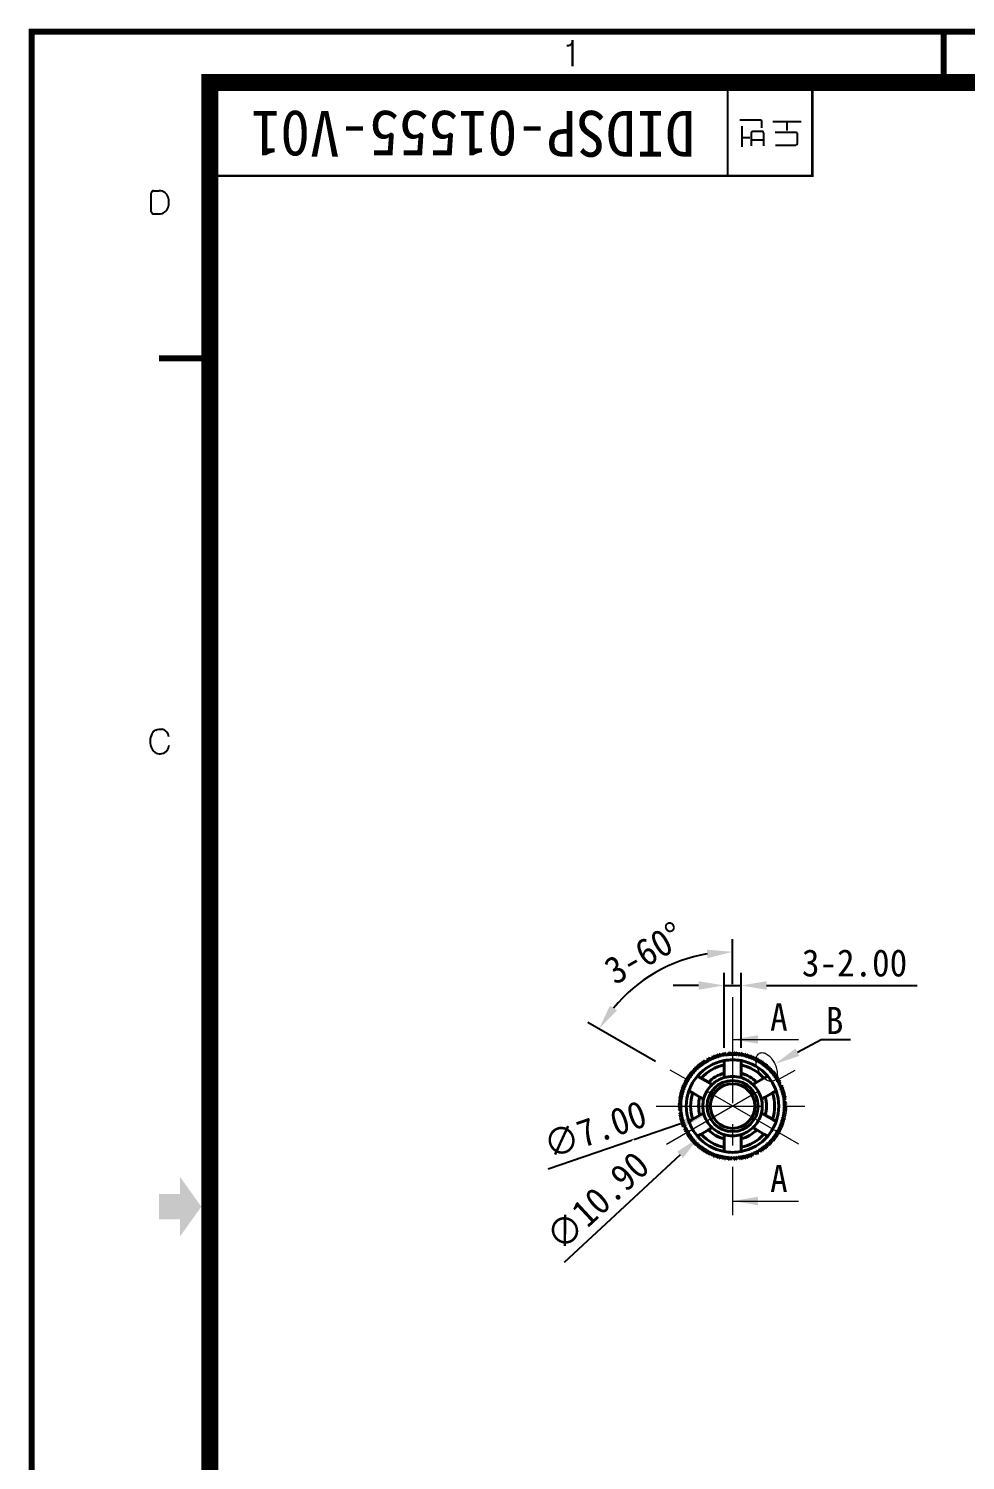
# Model space of a CAD drawing. Header units: millimetres. Extents: x 20 to 420, y 20 to 297.
# Drawn here: x 19.6 to 130, y 128.6 to 297.4 of the extents above; entities that cross this region are included whole.
import ezdxf
from ezdxf import colors
from ezdxf.entities.mleader import LeaderData, LeaderLine
from ezdxf.math import Vec2, Vec3

# ---------------------------------------------------------------- set-up
doc = ezdxf.new("R2010")
doc.units = ezdxf.units.MM
doc.header["$LTSCALE"] = 10
doc.header["$MEASUREMENT"] = 0
doc.linetypes.add('CENTER', pattern=[2, 1.25, -0.25, 0.25, -0.25])
doc.linetypes.add('PHANTOM', pattern=[12.7, 6.35, -1.27, 1.27, -1.27, 1.27, -1.27])
doc.layers.get('0').update_dxf_attribs({"color": 6})
doc.layers.add('0 @ 1', color=6, linetype='Continuous')
for name, color, linetype, lineweight in [('BREAK', 4, 'PHANTOM', 13), ('CENTER', 1, 'CENTER', 9), ('DIM', 2, 'Continuous', 9), ('OUTLINE', 3, 'Continuous', 40)]:
    doc.layers.add(name, color=color, linetype=linetype, lineweight=lineweight)
doc.styles.get("Standard").update_dxf_attribs({"font": '', "height": 3.2})
doc.styles.get('Standard').set_extended_font_data('GulimChe')
doc.dimstyles.new('척도 1배 - (x.xx)', dxfattribs={"dimtxt": 3.2, "dimasz": 3, "dimexe": 1.5, "dimexo": 1.5, "dimgap": 1, "dimtad": 1, "dimzin": 0, "dimdsep": 46, "dimtxsty": 'Standard', "dimcen": 0, "dimclrd": 2, "dimclre": 2, "dimclrt": 2, "dimadec": 0, "dimazin": 0, "dimtm": 1e-09, "dimtfac": 0.75, "dimtmove": 0, "dimatfit": 0, "dimfxl": 1, "dimtfill": 1, "dimtolj": 1, "dimtzin": 0, "dimarcsym": 0})

# ---------------------------------------------------------------- blocks, each defined once
blk = doc.blocks.new('A-3_규격도면_동인광학')
blk.add_hatch(color=256).paths.add_polyline_path([(15, 137), (17.5, 137), (17.5, 135), (20, 138.5), (17.5, 142), (17.5, 140), (15, 140)])
for p, q in [((63.07, 275.38), (63.32, 275.38)), ((63.73, 272.93), (63.73, 275.99)), ((63.73, 275.99), (63.73, 272.93)), ((82, 270), (82, 260)), ((85.87, 266.55), (83.48, 266.55)), ((83.73, 263.42), (83.73, 265.84)), ((84.81, 265.01), (84.81, 263.52)), ((86.07, 265.22), (84.99, 265.22)), ((86.06, 265.64), (86.06, 266.4)), ((86.28, 263.52), (86.28, 265.05)), ((90.69, 266.36), (87.36, 266.36)), ((90.02, 265.12), (87.64, 265.12)), ((89.03, 265.33), (89.03, 266.36)), ((84.63, 264.48), (83.73, 264.48)), ((86.28, 264.22), (84.81, 264.22)), ((87.68, 263.62), (90.05, 263.62)), ((90.27, 263.83), (90.27, 264.89)), ((14.35, 258.23), (15.04, 258.23)), ((14.11, 255.76), (14.11, 258)), ((16.18, 193.86), (16.14, 194.04))]:
    blk.add_line(p, q)
for points, const_width in [([(0, 0), (0, 277), (400, 277), (400, 0)], 0.7), ([(21, 6), (21, 271), (394, 271), (394, 6)], 2)]:
    blk.add_lwpolyline(points, close=True, dxfattribs=dict(const_width=const_width))
for points, const_width in [([(107.5, 277), (107.5, 270.33)], 0.7), ([(22, 260), (92, 260), (92, 270)], 0.3), ([(15, 238.5), (21.67, 238.5)], 0.7)]:
    blk.add_lwpolyline(points, dxfattribs=dict(const_width=const_width))
for centre, radius, start, end in [((63.32, 275.8), 0.418, 270, 351.8564), ((84.99, 265.04), 0.181, 90, 191.0214), ((85.9, 266.4), 0.157, 0, 104.5405), ((86.1, 265.05), 0.179, 0, 97.6654), ((90.04, 264.89), 0.23, 0, 93.1332), ((90.05, 263.83), 0.217, 270, 359.9617), ((14.35, 258), 0.234, 89.9627, 180), ((15.04, 257.12), 1.11, 18.7245, 90), ((14.3, 256.87), 1.88, 341.2755, 18.7245), ((14.35, 255.75), 0.241, 177.6028, 269.7704), ((14.69, 339.44), 83.93, 269.7704, 270.2296), ((15.02, 256.63), 1.12, 270.2296, 341.2755), ((15.89, 193.35), 1.93, 153.4408, 179.3877), ((15.03, 193.78), 0.968, 126.0964, 153.4408), ((14.92, 193.92), 0.786, 112.6651, 126.0964), ((15.21, 193.24), 1.52, 84.5855, 112.6651), ((15.27, 193.91), 0.857, 49.4232, 84.5855), ((15.2, 193.83), 0.962, 12.5369, 49.4232), ((15.94, 193.35), 1.97, 179.3877, 207.825), ((15.05, 192.88), 0.971, 207.825, 248.4845), ((14.87, 193.08), 1.36, 325.2032, 351.393), ((15.15, 193.14), 1.26, 248.4845, 279.0922), ((15.2, 192.85), 0.954, 279.0922, 325.2032)]:
    blk.add_arc(centre, radius, start, end)
blk = doc.blocks.new('*D164')
at = {"layer": 'Defpoints', "color": 0, "ltscale": 0.5, "transparency": 16777216}
for p in [(103.61, 184.57), (101.61, 175.71), (103.61, 175.71)]:
    blk.add_point(p, dxfattribs=at)
at = {"layer": 'DIM', "color": 2, "lineweight": -2, "ltscale": 0.5, "transparency": 16777216}
for p, q in [((101.61, 177.21), (101.61, 186.07)), ((103.61, 177.21), (103.61, 186.07)), ((98.61, 184.57), (95.61, 184.57)), ((101.61, 184.57), (103.61, 184.57)), ((106.61, 184.57), (124.37, 184.57))]:
    blk.add_line(p, q, dxfattribs=at)
at = {"layer": 'DIM', "color": 2, "ltscale": 0.5, "transparency": 16777216}
for points in [[(98.61, 185.07), (98.61, 184.07), (101.61, 184.57)], [(106.61, 185.07), (106.61, 184.07), (103.61, 184.57)]]:
    blk.add_solid(points, dxfattribs=at)
at = {"layer": 'DIM', "color": 2, "ltscale": 0.5, "transparency": 16777216, "insert": (116.99, 187.21), "char_height": 3.2, "attachment_point": 5, "bg_fill": 3, "box_fill_scale": 1.25, "bg_fill_color": 256, "bg_fill_true_color": 13158600, "bg_fill_transparency": 0}
blk.add_mtext('\\A1;3-2.00', dxfattribs=at)
blk = doc.blocks.new('*D165')
at = {"layer": 'Defpoints', "color": 0, "ltscale": 0.5, "transparency": 16777216}
for p in [(102.61, 183.21), (94.81, 174.85), (110.4, 165.85), (102.61, 157.5)]:
    blk.add_point(p, dxfattribs=at)
at = {"layer": 'DIM', "color": 2, "lineweight": -2, "ltscale": 0.5, "transparency": 16777216}
for p, q in [((102.61, 184.71), (102.61, 190.04)), ((93.52, 175.6), (85.56, 180.2))]:
    blk.add_line(p, q, dxfattribs=at)
blk.add_arc((102.61, 170.35), 18.18, 99.4631, 140.5369, dxfattribs=at)
at = {"layer": 'DIM', "color": 2, "ltscale": 0.5, "transparency": 16777216}
for points in [[(99.58, 188.79), (99.66, 187.79), (102.61, 188.54)], [(88.98, 181.63), (88.16, 182.2), (86.86, 179.45)]]:
    blk.add_solid(points, dxfattribs=at)
at = {"layer": 'DIM', "color": 2, "ltscale": 0.5, "transparency": 16777216, "insert": (92.2, 188.39), "char_height": 3.2, "attachment_point": 5, "rotation": 30, "bg_fill": 3, "box_fill_scale": 1.25, "bg_fill_color": 256, "bg_fill_true_color": 13158600, "bg_fill_transparency": 0}
blk.add_mtext('\\A1;3-60°', dxfattribs=at)
at = {"layer": 'Defpoints', "color": 0, "ltscale": 0.5, "transparency": 16777216}
blk.add_point((96.39, 187.44), dxfattribs=at)
blk = doc.blocks.new('*D166')
at = {"layer": 'Defpoints', "color": 0, "ltscale": 0.5, "transparency": 16777216}
for p in [(105.92, 171.49), (99.3, 169.22)]:
    blk.add_point(p, dxfattribs=at)
at = {"layer": 'DIM', "color": 2, "lineweight": -2, "ltscale": 0.5, "transparency": 16777216}
blk.add_line((96.46, 168.25), (80.89, 162.91), dxfattribs=at)
at = {"layer": 'DIM', "color": 2, "ltscale": 0.5, "transparency": 16777216}
blk.add_solid([(96.3, 168.72), (96.62, 167.77), (99.3, 169.22)], dxfattribs=at)
at = {"layer": 'DIM', "color": 2, "ltscale": 0.5, "transparency": 16777216, "insert": (86.4, 167.59), "char_height": 3.2, "attachment_point": 5, "rotation": 18.9193, "bg_fill": 3, "box_fill_scale": 1.25, "bg_fill_color": 256, "bg_fill_true_color": 13158600, "bg_fill_transparency": 0}
blk.add_mtext('\\A1;∅7.00', dxfattribs=at)
blk = doc.blocks.new('*D167')
at = {"layer": 'Defpoints', "color": 0, "ltscale": 0.5, "transparency": 16777216}
for p in [(106.6, 174.06), (98.62, 166.64)]:
    blk.add_point(p, dxfattribs=at)
at = {"layer": 'DIM', "color": 2, "lineweight": -2, "ltscale": 0.5, "transparency": 16777216}
blk.add_line((96.42, 164.6), (82.77, 151.92), dxfattribs=at)
at = {"layer": 'DIM', "color": 2, "ltscale": 0.5, "transparency": 16777216}
blk.add_solid([(96.08, 164.97), (96.76, 164.24), (98.62, 166.64)], dxfattribs=at)
at = {"layer": 'DIM', "color": 2, "ltscale": 0.5, "transparency": 16777216, "insert": (86.7, 159.17), "char_height": 3.2, "attachment_point": 5, "rotation": 42.8999, "bg_fill": 3, "box_fill_scale": 1.25, "bg_fill_color": 256, "bg_fill_true_color": 13158600, "bg_fill_transparency": 0}
blk.add_mtext('\\A1;∅10.90', dxfattribs=at)

msp = doc.modelspace()

# ---------------------------------------------------------------- linework, layer by layer
at = {"layer": 'CENTER'}
for p, q in [((102.609, 183.206), (102.609, 157.503)), ((110.403, 165.854), (94.814, 174.854)), ((94.814, 165.854), (110.403, 174.854)), ((93.609, 170.354), (111.609, 170.354))]:
    msp.add_line(p, q, dxfattribs=at)
at = {"layer": 'DIM', "color": 2, "ltscale": 0.5}
for p, q in [((102.609, 178.206), (110.373, 178.206)), ((102.609, 159.164), (110.373, 159.164))]:
    msp.add_line(p, q, dxfattribs=at)
for points in [[(105.609, 178.706), (105.609, 177.706), (102.609, 178.206)], [(105.609, 159.664), (105.609, 158.664), (102.609, 159.164)]]:
    msp.add_solid(points, dxfattribs=at)
at = {"layer": 'OUTLINE'}
for p, q in [((99.609, 175.551), (99.473, 175.587)), ((99.645, 175.686), (99.609, 175.551)), ((100.168, 175.836), (100.037, 175.886)), ((100.218, 175.967), (100.168, 175.836)), ((100.755, 176.061), (100.63, 176.124)), ((100.818, 176.186), (100.755, 176.061)), ((101.361, 176.223), (101.244, 176.3)), ((101.438, 176.341), (101.361, 176.223)), ((101.981, 176.322), (101.872, 176.41)), ((102.07, 176.431), (101.981, 176.322)), ((102.609, 176.354), (102.509, 176.454)), ((102.708, 176.454), (102.609, 176.354)), ((103.236, 176.322), (103.148, 176.431)), ((103.345, 176.41), (103.236, 176.322)), ((103.856, 176.223), (103.78, 176.341)), ((103.974, 176.3), (103.856, 176.223)), ((104.463, 176.061), (104.399, 176.186)), ((104.588, 176.124), (104.463, 176.061)), ((105.049, 175.836), (104.999, 175.967)), ((105.18, 175.886), (105.049, 175.836)), ((105.609, 175.551), (105.572, 175.686)), ((105.744, 175.587), (105.609, 175.551)), ((97.755, 173.881), (97.616, 173.859)), ((97.733, 174.02), (97.755, 173.881)), ((98.15, 174.369), (98.01, 174.362)), ((98.142, 174.509), (98.15, 174.369)), ((98.594, 174.813), (98.454, 174.821)), ((98.601, 174.953), (98.594, 174.813)), ((99.082, 175.208), (98.943, 175.23)), ((99.104, 175.347), (99.082, 175.208)), ((101.609, 175.202), (101.609, 174.227)), ((103.609, 174.227), (103.609, 175.202)), ((106.135, 175.208), (106.113, 175.347)), ((106.274, 175.23), (106.135, 175.208)), ((106.623, 174.813), (106.616, 174.953)), ((106.764, 174.821), (106.623, 174.813)), ((107.068, 174.369), (107.075, 174.509)), ((107.208, 174.362), (107.068, 174.369)), ((107.463, 173.881), (107.485, 174.02)), ((107.601, 173.859), (107.463, 173.881)), ((96.902, 172.208), (96.777, 172.145)), ((96.839, 172.333), (96.902, 172.208)), ((97.127, 172.795), (96.996, 172.745)), ((97.077, 172.926), (97.127, 172.795)), ((97.412, 173.354), (97.277, 173.318)), ((97.376, 173.49), (97.412, 173.354)), ((99.755, 173.157), (98.91, 173.644)), ((106.307, 173.644), (105.463, 173.157)), ((107.805, 173.354), (107.841, 173.49)), ((107.94, 173.318), (107.805, 173.354)), ((108.09, 172.795), (108.14, 172.926)), ((108.221, 172.745), (108.09, 172.795)), ((108.315, 172.208), (108.379, 172.333)), ((108.44, 172.145), (108.315, 172.208)), ((96.509, 170.454), (96.609, 170.354)), ((96.642, 170.982), (96.532, 170.893)), ((96.553, 171.091), (96.642, 170.982)), ((96.74, 171.602), (96.622, 171.525)), ((96.663, 171.719), (96.74, 171.602)), ((97.91, 171.912), (98.755, 171.425)), ((106.463, 171.425), (107.307, 171.912)), ((108.478, 171.602), (108.554, 171.719)), ((108.595, 171.525), (108.478, 171.602)), ((108.576, 170.982), (108.664, 171.091)), ((108.685, 170.893), (108.576, 170.982)), ((108.609, 170.354), (108.708, 170.454)), ((96.609, 170.354), (96.509, 170.255)), ((96.532, 169.815), (96.642, 169.727)), ((96.642, 169.727), (96.553, 169.618)), ((96.622, 169.183), (96.74, 169.107)), ((96.74, 169.107), (96.663, 168.989)), ((98.755, 169.284), (97.91, 168.796)), ((107.307, 168.796), (106.463, 169.284)), ((108.478, 169.107), (108.595, 169.183)), ((108.554, 168.989), (108.478, 169.107)), ((108.576, 169.727), (108.685, 169.815)), ((108.664, 169.618), (108.576, 169.727)), ((108.708, 170.255), (108.609, 170.354)), ((96.777, 168.564), (96.902, 168.5)), ((96.902, 168.5), (96.839, 168.375)), ((96.996, 167.964), (97.127, 167.914)), ((97.127, 167.914), (97.077, 167.783)), ((97.277, 167.391), (97.412, 167.354)), ((97.412, 167.354), (97.376, 167.219)), ((98.91, 167.064), (99.755, 167.552)), ((105.463, 167.552), (106.307, 167.064)), ((107.805, 167.354), (107.94, 167.391)), ((107.841, 167.219), (107.805, 167.354)), ((108.09, 167.914), (108.221, 167.964)), ((108.14, 167.783), (108.09, 167.914)), ((108.315, 168.5), (108.44, 168.564)), ((108.379, 168.375), (108.315, 168.5)), ((97.616, 166.85), (97.755, 166.828)), ((97.755, 166.828), (97.733, 166.689)), ((98.01, 166.347), (98.15, 166.34)), ((98.15, 166.34), (98.142, 166.2)), ((98.454, 165.888), (98.594, 165.896)), ((98.594, 165.896), (98.601, 165.755)), ((98.943, 165.478), (99.082, 165.5)), ((99.082, 165.5), (99.104, 165.362)), ((101.609, 166.481), (101.609, 165.506)), ((103.609, 165.506), (103.609, 166.481)), ((106.113, 165.362), (106.135, 165.5)), ((106.135, 165.5), (106.274, 165.478)), ((106.616, 165.755), (106.623, 165.896)), ((106.623, 165.896), (106.764, 165.888)), ((107.068, 166.34), (107.208, 166.347)), ((107.075, 166.2), (107.068, 166.34)), ((107.463, 166.828), (107.601, 166.85)), ((107.485, 166.689), (107.463, 166.828)), ((99.473, 165.122), (99.609, 165.158)), ((99.609, 165.158), (99.645, 165.023)), ((100.037, 164.823), (100.168, 164.873)), ((100.168, 164.873), (100.218, 164.742)), ((100.63, 164.584), (100.755, 164.648)), ((100.755, 164.648), (100.818, 164.523)), ((101.244, 164.409), (101.361, 164.485)), ((101.361, 164.485), (101.438, 164.368)), ((101.872, 164.299), (101.981, 164.387)), ((101.981, 164.387), (102.07, 164.278)), ((102.509, 164.255), (102.609, 164.354)), ((102.609, 164.354), (102.708, 164.255)), ((103.148, 164.278), (103.236, 164.387)), ((103.236, 164.387), (103.345, 164.299)), ((103.78, 164.368), (103.856, 164.485)), ((103.856, 164.485), (103.974, 164.409)), ((104.399, 164.523), (104.463, 164.648)), ((104.463, 164.648), (104.588, 164.584)), ((104.999, 164.742), (105.049, 164.873)), ((105.049, 164.873), (105.18, 164.823)), ((105.572, 165.023), (105.609, 165.158)), ((105.609, 165.158), (105.744, 165.122))]:
    msp.add_line(p, q, dxfattribs=at)
for radius in [3, 2.625]:
    msp.add_circle((102.609, 170.354), radius, dxfattribs=at)
for radius, start, end in [(5.45, 100.57289, 139.42711), (6.1, 120.93174, 125.06826), (6.1, 114.93174, 119.06826), (6.1, 108.93174, 113.06826), (6.1, 102.93174, 107.06826), (6.1, 96.93174, 101.06826), (5.45, 79.42711, 100.57289), (6.1, 90.93174, 95.06826), (6.1, 84.93174, 89.06826), (6.1, 78.93174, 83.06826), (5.45, 40.57289, 79.42711), (6.1, 72.93174, 77.06826), (6.1, 66.93174, 71.06826), (6.1, 60.93174, 65.06826), (6.1, 54.93174, 59.06826), (6.1, 144.93174, 149.06826), (5.45, 139.42711, 160.57289), (6.1, 138.93174, 143.06826), (6.1, 132.93174, 137.06826), (6.1, 126.93174, 131.06826), (4.95, 101.65512, 138.34488), (4, 104.47751, 135.52249), (3.5, 73.39845, 106.60155), (4.95, 41.65512, 78.34488), (4, 44.47751, 75.52249), (6.1, 48.93174, 53.06826), (5.45, 19.42711, 40.57289), (6.1, 42.93174, 47.06826), (6.1, 36.93174, 41.06826), (6.1, 30.93174, 35.06826), (6.1, 162.93174, 167.06826), (6.1, 156.93174, 161.06826), (6.1, 150.93174, 155.06826), (5.45, 160.57289, 199.42711), (3.5, 133.39845, 166.60155), (3.5, 106.60155, 133.39845), (3.5, 46.60155, 73.39845), (3.5, 13.39845, 46.60155), (5.45, 340.57289, 19.42711), (6.1, 24.93174, 29.06826), (6.1, 18.93174, 23.06826), (6.1, 12.93174, 17.06826), (6.1, 174.93174, 179.06826), (6.1, 168.93174, 173.06826), (4.95, 161.65512, 198.34488), (4, 164.47751, 195.52249), (3.5, 166.60155, 193.39845), (3.5, 346.60155, 13.39845), (4, 344.47751, 15.52249), (4.95, 341.65512, 18.34488), (6.1, 6.93174, 11.06826), (6.1, 0.93174, 5.06826), (6.1, 180.93174, 185.06826), (6.1, 186.93174, 191.06826), (6.1, 192.93174, 197.06826), (3.5, 193.39845, 226.60155), (3.5, 313.39845, 346.60155), (6.1, 342.93174, 347.06826), (6.1, 348.93174, 353.06826), (6.1, 354.93174, 359.06826), (6.1, 198.93174, 203.06826), (6.1, 204.93174, 209.06826), (6.1, 210.93174, 215.06826), (5.45, 199.42711, 220.57289), (4, 224.47751, 255.52249), (3.5, 226.60155, 253.39845), (3.5, 286.60155, 313.39845), (4, 284.47751, 315.52249), (5.45, 319.42711, 340.57289), (6.1, 324.93174, 329.06826), (6.1, 330.93174, 335.06826), (6.1, 336.93174, 341.06826), (6.1, 216.93174, 221.06826), (6.1, 222.93174, 227.06826), (5.45, 220.57289, 259.42711), (6.1, 228.93174, 233.06826), (4.95, 221.65512, 258.34488), (3.5, 253.39845, 286.60155), (4.95, 281.65512, 318.34488), (5.45, 280.57289, 319.42711), (6.1, 306.93174, 311.06826), (6.1, 312.93174, 317.06826), (6.1, 318.93174, 323.06826), (6.1, 234.93174, 239.06826), (6.1, 240.93174, 245.06826), (6.1, 246.93174, 251.06826), (6.1, 252.93174, 257.06826), (6.1, 258.93174, 263.06826), (5.45, 259.42711, 280.57289), (6.1, 264.93174, 269.06826), (6.1, 270.93174, 275.06826), (6.1, 276.93174, 281.06826), (6.1, 282.93174, 287.06826), (6.1, 288.93174, 293.06826), (6.1, 294.93174, 299.06826), (6.1, 300.93174, 305.06826)]:
    msp.add_arc((102.609, 170.354), radius, start, end, dxfattribs=at)
for points in [[(99.155, 175.672), (99.138, 175.564), (99.121, 175.456), (99.104, 175.347)], [(99.473, 175.587), (99.367, 175.615), (99.261, 175.644), (99.155, 175.672)], [(99.73, 176.004), (99.702, 175.899), (99.674, 175.793), (99.645, 175.686)], [(100.037, 175.886), (99.934, 175.925), (99.832, 175.965), (99.73, 176.004)], [(100.336, 176.274), (100.297, 176.172), (100.258, 176.07), (100.218, 175.967)], [(100.63, 176.124), (100.531, 176.174), (100.434, 176.224), (100.336, 176.274)], [(100.968, 176.479), (100.918, 176.382), (100.868, 176.284), (100.818, 176.186)], [(101.244, 176.3), (101.151, 176.36), (101.059, 176.419), (100.968, 176.479)], [(101.617, 176.617), (101.557, 176.525), (101.498, 176.433), (101.438, 176.341)], [(101.872, 176.41), (101.787, 176.479), (101.702, 176.548), (101.617, 176.617)], [(102.277, 176.686), (102.208, 176.601), (102.139, 176.516), (102.07, 176.431)], [(102.509, 176.454), (102.431, 176.532), (102.354, 176.609), (102.277, 176.686)], [(102.94, 176.686), (102.863, 176.609), (102.786, 176.532), (102.708, 176.454)], [(103.148, 176.431), (103.078, 176.516), (103.009, 176.601), (102.94, 176.686)], [(103.601, 176.617), (103.516, 176.548), (103.431, 176.479), (103.345, 176.41)], [(103.78, 176.341), (103.72, 176.433), (103.66, 176.525), (103.601, 176.617)], [(104.25, 176.479), (104.158, 176.419), (104.066, 176.36), (103.974, 176.3)], [(104.399, 176.186), (104.349, 176.284), (104.299, 176.382), (104.25, 176.479)], [(104.881, 176.274), (104.784, 176.224), (104.686, 176.174), (104.588, 176.124)], [(104.999, 175.967), (104.959, 176.07), (104.92, 176.172), (104.881, 176.274)], [(105.487, 176.004), (105.385, 175.965), (105.283, 175.925), (105.18, 175.886)], [(105.572, 175.686), (105.544, 175.793), (105.515, 175.899), (105.487, 176.004)], [(106.062, 175.672), (105.957, 175.644), (105.851, 175.615), (105.744, 175.587)], [(106.113, 175.347), (106.096, 175.456), (106.079, 175.564), (106.062, 175.672)], [(97.616, 173.859), (97.507, 173.842), (97.399, 173.825), (97.291, 173.808)], [(98.01, 174.362), (97.9, 174.356), (97.79, 174.35), (97.681, 174.345)], [(97.681, 174.345), (97.698, 174.237), (97.715, 174.129), (97.733, 174.02)], [(98.125, 174.838), (98.131, 174.729), (98.137, 174.619), (98.142, 174.509)], [(98.454, 174.821), (98.344, 174.826), (98.234, 174.832), (98.125, 174.838)], [(98.618, 175.282), (98.613, 175.173), (98.607, 175.064), (98.601, 174.953)], [(98.943, 175.23), (98.834, 175.248), (98.726, 175.265), (98.618, 175.282)], [(101.609, 174.227), (101.609, 174.055), (101.609, 173.882), (101.609, 173.708)], [(103.609, 173.708), (103.609, 173.882), (103.609, 174.055), (103.609, 174.227)], [(106.599, 175.282), (106.491, 175.265), (106.383, 175.248), (106.274, 175.23)], [(106.616, 174.953), (106.61, 175.064), (106.605, 175.173), (106.599, 175.282)], [(107.092, 174.838), (106.983, 174.832), (106.874, 174.826), (106.764, 174.821)], [(107.075, 174.509), (107.081, 174.619), (107.086, 174.729), (107.092, 174.838)], [(107.536, 174.345), (107.427, 174.35), (107.318, 174.356), (107.208, 174.362)], [(107.485, 174.02), (107.502, 174.129), (107.519, 174.237), (107.536, 174.345)], [(107.926, 173.808), (107.819, 173.825), (107.71, 173.842), (107.601, 173.859)], [(96.777, 172.145), (96.679, 172.095), (96.581, 172.045), (96.484, 171.995)], [(96.996, 172.745), (96.893, 172.705), (96.791, 172.666), (96.689, 172.627)], [(96.689, 172.627), (96.739, 172.529), (96.789, 172.432), (96.839, 172.333)], [(97.277, 173.318), (97.17, 173.29), (97.065, 173.261), (96.959, 173.233)], [(96.959, 173.233), (96.998, 173.131), (97.038, 173.029), (97.077, 172.926)], [(97.291, 173.808), (97.319, 173.702), (97.348, 173.596), (97.376, 173.49)], [(100.204, 172.897), (100.054, 172.984), (99.904, 173.071), (99.755, 173.157)], [(105.463, 173.157), (105.313, 173.071), (105.164, 172.984), (105.013, 172.897)], [(107.841, 173.49), (107.87, 173.596), (107.898, 173.702), (107.926, 173.808)], [(108.258, 173.233), (108.153, 173.261), (108.047, 173.29), (107.94, 173.318)], [(108.14, 172.926), (108.18, 173.029), (108.219, 173.131), (108.258, 173.233)], [(108.528, 172.627), (108.426, 172.666), (108.324, 172.705), (108.221, 172.745)], [(108.379, 172.333), (108.429, 172.432), (108.479, 172.529), (108.528, 172.627)], [(108.733, 171.995), (108.636, 172.045), (108.538, 172.095), (108.44, 172.145)], [(96.532, 170.893), (96.447, 170.824), (96.362, 170.755), (96.277, 170.686)], [(96.277, 170.686), (96.354, 170.609), (96.431, 170.532), (96.509, 170.454)], [(96.622, 171.525), (96.53, 171.465), (96.438, 171.406), (96.346, 171.346)], [(96.346, 171.346), (96.415, 171.262), (96.484, 171.176), (96.553, 171.091)], [(96.484, 171.995), (96.544, 171.904), (96.603, 171.812), (96.663, 171.719)], [(98.755, 171.425), (98.904, 171.339), (99.054, 171.252), (99.204, 171.165)], [(106.013, 171.165), (106.164, 171.252), (106.313, 171.339), (106.463, 171.425)], [(108.554, 171.719), (108.614, 171.812), (108.674, 171.904), (108.733, 171.995)], [(108.871, 171.346), (108.78, 171.406), (108.688, 171.465), (108.595, 171.525)], [(108.664, 171.091), (108.733, 171.176), (108.802, 171.262), (108.871, 171.346)], [(108.94, 170.686), (108.856, 170.755), (108.771, 170.824), (108.685, 170.893)], [(108.708, 170.454), (108.786, 170.532), (108.863, 170.609), (108.94, 170.686)], [(96.509, 170.255), (96.431, 170.177), (96.354, 170.1), (96.277, 170.023)], [(96.277, 170.023), (96.362, 169.954), (96.447, 169.885), (96.532, 169.815)], [(96.553, 169.618), (96.484, 169.532), (96.415, 169.447), (96.346, 169.362)], [(96.346, 169.362), (96.438, 169.303), (96.53, 169.243), (96.622, 169.183)], [(96.663, 168.989), (96.603, 168.897), (96.544, 168.805), (96.484, 168.713)], [(99.204, 169.543), (99.054, 169.457), (98.904, 169.37), (98.755, 169.284)], [(106.463, 169.284), (106.313, 169.37), (106.164, 169.457), (106.013, 169.543)], [(108.733, 168.713), (108.674, 168.805), (108.614, 168.897), (108.554, 168.989)], [(108.595, 169.183), (108.688, 169.243), (108.78, 169.303), (108.871, 169.362)], [(108.871, 169.362), (108.802, 169.447), (108.733, 169.532), (108.664, 169.618)], [(108.685, 169.815), (108.771, 169.885), (108.856, 169.954), (108.94, 170.023)], [(108.94, 170.023), (108.863, 170.1), (108.786, 170.177), (108.708, 170.255)], [(96.484, 168.713), (96.581, 168.664), (96.679, 168.614), (96.777, 168.564)], [(96.839, 168.375), (96.789, 168.277), (96.739, 168.179), (96.689, 168.082)], [(96.689, 168.082), (96.791, 168.043), (96.893, 168.004), (96.996, 167.964)], [(97.077, 167.783), (97.038, 167.68), (96.998, 167.578), (96.959, 167.476)], [(96.959, 167.476), (97.065, 167.448), (97.17, 167.419), (97.277, 167.391)], [(97.376, 167.219), (97.348, 167.112), (97.319, 167.006), (97.291, 166.901)], [(99.755, 167.552), (99.904, 167.638), (100.054, 167.725), (100.204, 167.811)], [(105.013, 167.811), (105.164, 167.725), (105.313, 167.638), (105.463, 167.552)], [(107.926, 166.901), (107.898, 167.006), (107.87, 167.112), (107.841, 167.219)], [(107.94, 167.391), (108.047, 167.419), (108.153, 167.448), (108.258, 167.476)], [(108.258, 167.476), (108.219, 167.578), (108.18, 167.68), (108.14, 167.783)], [(108.221, 167.964), (108.324, 168.004), (108.426, 168.043), (108.528, 168.082)], [(108.528, 168.082), (108.479, 168.179), (108.429, 168.277), (108.379, 168.375)], [(108.44, 168.564), (108.538, 168.614), (108.636, 168.664), (108.733, 168.713)], [(97.291, 166.901), (97.399, 166.884), (97.507, 166.867), (97.616, 166.85)], [(97.733, 166.689), (97.715, 166.58), (97.698, 166.472), (97.681, 166.364)], [(97.681, 166.364), (97.79, 166.358), (97.9, 166.353), (98.01, 166.347)], [(98.142, 166.2), (98.137, 166.089), (98.131, 165.98), (98.125, 165.871)], [(98.125, 165.871), (98.234, 165.877), (98.344, 165.882), (98.454, 165.888)], [(98.601, 165.755), (98.607, 165.645), (98.613, 165.536), (98.618, 165.427)], [(98.618, 165.427), (98.726, 165.444), (98.834, 165.461), (98.943, 165.478)], [(101.609, 167), (101.609, 166.827), (101.609, 166.654), (101.609, 166.481)], [(103.609, 166.481), (103.609, 166.654), (103.609, 166.827), (103.609, 167)], [(106.274, 165.478), (106.383, 165.461), (106.491, 165.444), (106.599, 165.427)], [(106.599, 165.427), (106.605, 165.536), (106.61, 165.645), (106.616, 165.755)], [(106.764, 165.888), (106.874, 165.882), (106.983, 165.877), (107.092, 165.871)], [(107.092, 165.871), (107.086, 165.98), (107.081, 166.089), (107.075, 166.2)], [(107.208, 166.347), (107.318, 166.353), (107.427, 166.358), (107.536, 166.364)], [(107.536, 166.364), (107.519, 166.472), (107.502, 166.58), (107.485, 166.689)], [(107.601, 166.85), (107.71, 166.867), (107.819, 166.884), (107.926, 166.901)], [(99.104, 165.362), (99.121, 165.253), (99.138, 165.144), (99.155, 165.037)], [(99.155, 165.037), (99.261, 165.065), (99.367, 165.093), (99.473, 165.122)], [(99.645, 165.023), (99.674, 164.916), (99.702, 164.81), (99.73, 164.705)], [(99.73, 164.705), (99.832, 164.744), (99.934, 164.783), (100.037, 164.823)], [(100.218, 164.742), (100.258, 164.639), (100.297, 164.537), (100.336, 164.435)], [(100.336, 164.435), (100.434, 164.484), (100.531, 164.534), (100.63, 164.584)], [(100.818, 164.523), (100.868, 164.425), (100.918, 164.327), (100.968, 164.23)], [(100.968, 164.23), (101.059, 164.289), (101.151, 164.349), (101.244, 164.409)], [(101.438, 164.368), (101.498, 164.275), (101.557, 164.183), (101.617, 164.092)], [(101.617, 164.092), (101.702, 164.161), (101.787, 164.23), (101.872, 164.299)], [(102.07, 164.278), (102.139, 164.192), (102.208, 164.107), (102.277, 164.023)], [(102.277, 164.023), (102.354, 164.1), (102.431, 164.177), (102.509, 164.255)], [(102.708, 164.255), (102.786, 164.177), (102.863, 164.1), (102.94, 164.023)], [(102.94, 164.023), (103.009, 164.107), (103.078, 164.192), (103.148, 164.278)], [(103.345, 164.299), (103.431, 164.23), (103.516, 164.161), (103.601, 164.092)], [(103.601, 164.092), (103.66, 164.183), (103.72, 164.275), (103.78, 164.368)], [(103.974, 164.409), (104.066, 164.349), (104.158, 164.289), (104.25, 164.23)], [(104.25, 164.23), (104.299, 164.327), (104.349, 164.425), (104.399, 164.523)], [(104.588, 164.584), (104.686, 164.534), (104.784, 164.484), (104.881, 164.435)], [(104.881, 164.435), (104.92, 164.537), (104.959, 164.639), (104.999, 164.742)], [(105.18, 164.823), (105.283, 164.783), (105.385, 164.744), (105.487, 164.705)], [(105.487, 164.705), (105.515, 164.81), (105.544, 164.916), (105.572, 165.023)], [(105.744, 165.122), (105.851, 165.093), (105.957, 165.065), (106.062, 165.037)], [(106.062, 165.037), (106.079, 165.144), (106.096, 165.253), (106.113, 165.362)]]:
    msp.add_open_spline(points, degree=3, dxfattribs=at)
for points in [[(101.609, 175.712), (101.609, 175.712), (101.609, 175.655), (101.609, 175.466), (101.609, 175.334), (101.609, 175.202)], [(103.609, 175.202), (103.609, 175.335), (103.609, 175.466), (103.609, 175.656), (103.609, 175.712), (103.609, 175.712)], [(98.91, 173.644), (98.796, 173.71), (98.682, 173.776), (98.517, 173.871), (98.469, 173.899), (98.469, 173.899)], [(106.748, 173.899), (106.748, 173.899), (106.699, 173.871), (106.536, 173.776), (106.421, 173.71), (106.307, 173.644)], [(97.469, 172.167), (97.469, 172.167), (97.518, 172.139), (97.681, 172.044), (97.796, 171.978), (97.91, 171.912)], [(107.307, 171.912), (107.421, 171.978), (107.535, 172.044), (107.7, 172.139), (107.748, 172.167), (107.748, 172.167)], [(97.91, 168.796), (97.796, 168.731), (97.682, 168.665), (97.517, 168.569), (97.469, 168.542), (97.469, 168.542)], [(107.748, 168.542), (107.748, 168.542), (107.699, 168.57), (107.536, 168.664), (107.421, 168.731), (107.307, 168.796)], [(98.469, 166.81), (98.469, 166.81), (98.518, 166.838), (98.681, 166.932), (98.796, 166.998), (98.91, 167.064)], [(101.609, 165.506), (101.609, 165.374), (101.609, 165.243), (101.609, 165.053), (101.609, 164.997), (101.609, 164.997)], [(103.609, 164.997), (103.609, 164.997), (103.609, 165.053), (103.609, 165.243), (103.609, 165.375), (103.609, 165.506)], [(106.307, 167.064), (106.421, 166.998), (106.535, 166.933), (106.7, 166.837), (106.748, 166.81), (106.748, 166.81)]]:
    msp.add_open_spline(points, degree=3, knots=[0, 0, 0, 0, 0.5, 0.5, 1, 1, 1, 1], dxfattribs=at)

# ---------------------------------------------------------------- block references
at = {"layer": '0 @ 1'}
msp.add_blockref('A-3_규격도면_동인광학', (20, 20), dxfattribs=at)

# ---------------------------------------------------------------- texts
at = {"layer": 'DIM', "insert": (72, 285), "char_height": 5.4, "width": 60, "attachment_point": 5, "rotation": 180}
msp.add_mtext('DIDSP-01555-V01', dxfattribs=at)
at = {"layer": 'DIM', "color": 2, "ltscale": 0.5, "char_height": 3.2, "attachment_point": 5}
for insert in [(108.069, 180.856), (108.069, 161.814)]:
    msp.add_mtext('\\A1;A', dxfattribs=dict(at, insert=insert))

# ---------------------------------------------------------------- next in the draw order: dimensions: what is measured, and where the dimension line sits
at = {"layer": 'DIM', "ltscale": 0.5}
dim = msp.add_linear_dim(base=(103.609, 184.573), p1=(101.609, 175.712), p2=(103.609, 175.712), text='3-<>', dimstyle='척도 1배 - (x.xx)', dxfattribs=at)
dim.commit()
dim.dimension.update_dxf_attribs({"geometry": '*D164', "text_midpoint": (116.992, 187.211)})

# ---------------------------------------------------------------- next in the draw order: dimensions: what is measured, and where the dimension line sits
dim = msp.add_angular_dim_2l(base=(96.389, 187.442), line1=((110.403, 165.854), (94.814, 174.854)), line2=((102.609, 183.206), (102.609, 157.503)), text='3-<>', dimstyle='척도 1배 - (x.xx)', dxfattribs=at)
dim.commit()
dim.dimension.update_dxf_attribs({"geometry": '*D165', "text_midpoint": (92.198, 188.386)})

# ---------------------------------------------------------------- next in the draw order: dimensions: what is measured, and where the dimension line sits
dim = msp.add_diameter_dim_2p(p1=(105.92, 171.489), p2=(99.298, 169.22), dimstyle='척도 1배 - (x.xx)', override={"dimtofl": 0}, dxfattribs=at)
dim.commit()
dim.dimension.update_dxf_attribs({"geometry": '*D166', "text_midpoint": (86.401, 167.59)})

# ---------------------------------------------------------------- next in the draw order: leaders
ml = msp.add_multileader_mtext('Standard', dxfattribs=at)
ml.set_content('\\A1;B', color=256)
ml.set_leader_properties()
ml.build(insert=Vec2(0, 0))
ml.multileader.update_dxf_attribs({"text_left_attachment_type": 5, "text_right_attachment_type": 5, "dogleg_length": 0.36, "arrow_head_size": 3})
ctx = ml.context
ctx.base_point, ctx.char_height, ctx.arrow_head_size, ctx.landing_gap_size, ctx.plane_origin = Vec3(113.514, 178.206), 3.2, 3, 0.09, Vec3(211.12, 173.758)
ctx.left_attachment, ctx.right_attachment = 5, 5
notes = []
notes.append((ctx, [(1, (1, 1, 0), (113.064, 178.206), (1, 0), 0.45, [(0, [(107.604, 175.299)], 0, [])])]))
ctx.mtext.insert, ctx.mtext.flow_direction = Vec3(113.604, 182.046), 5
for ctx, leaders in notes:
    for number, flags, end, landing, length, lines in leaders:
        leader = LeaderData()
        leader.index, (leader.has_last_leader_line, leader.has_dogleg_vector, leader.attachment_direction) = number, flags
        leader.last_leader_point, leader.dogleg_vector, leader.dogleg_length = Vec3(end), Vec3(landing), length
        for number, points, colour, breaks in lines:
            line = LeaderLine()
            line.index, line.vertices, line.color, line.breaks = number, Vec3.list(points), colors.encode_raw_color(colour), breaks
            leader.lines.append(line)
        ctx.leaders.append(leader)

# ---------------------------------------------------------------- next in the draw order: dimensions: what is measured, and where the dimension line sits
dim = msp.add_diameter_dim_2p(p1=(106.601, 174.064), p2=(98.616, 166.644), dimstyle='척도 1배 - (x.xx)', override={"dimtofl": 0}, dxfattribs=at)
dim.commit()
dim.dimension.update_dxf_attribs({"geometry": '*D167', "text_midpoint": (86.695, 159.174)})

# ---------------------------------------------------------------- next in the draw order: linework, layer by layer
at = {"layer": 'BREAK', "ltscale": 0.2}
msp.add_ellipse((106.616, 174.953), major_axis=(0.837, -1.635), ratio=0.5664767, dxfattribs=at)
at = {"layer": 'CENTER', "ltscale": 0.5}
for radius in [6.341, 6]:
    msp.add_circle((102.609, 170.354), radius, dxfattribs=at)

doc.saveas('drawing.dxf')
